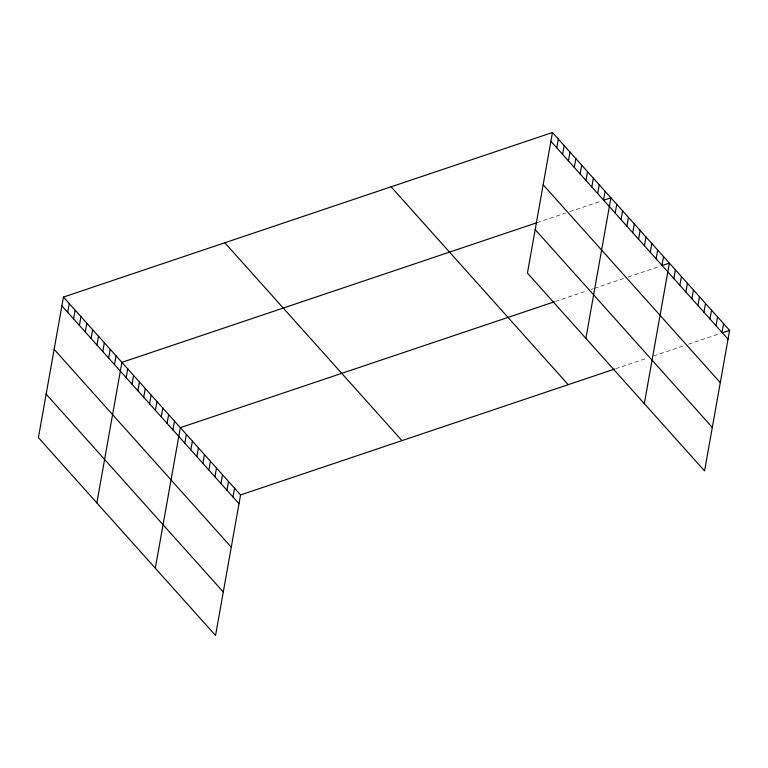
<?xml version="1.0" encoding="UTF-8"?>
<svg xmlns="http://www.w3.org/2000/svg" width="768" height="768" viewBox="0 0 768 768"><rect width="100%" height="100%" fill="white"/><g stroke="black" fill="none" stroke-linecap="round" stroke-linejoin="round"><path stroke-width="0.58" stroke-dasharray="3.84 2.88" d="M537.082 222.653L565.565 213.062M569.779 211.651L601.43 200.995M555.456 301.43L587.107 290.784M591.322 289.363L593.434 288.653M594.49 288.298L624.019 278.362M628.234 276.941L659.885 266.294M615.686 368.698L647.328 358.051M653.654 355.92L684.25 345.629M688.464 344.208L720.106 333.562"/><path stroke-width="1.15" d="M63.437 297.072L38.4 437.635L215.539 635.491L240.576 494.928L63.437 297.072L552.461 132.509L729.6 330.365L704.563 470.928L527.424 273.072L552.461 132.509M67.718 312.374L69.283 303.6M73.565 318.902L75.13 310.128M79.411 325.43L80.976 316.656M85.258 331.958L86.822 323.194M91.104 338.486L92.669 329.722M96.95 345.014L98.506 336.25M102.797 351.542L104.352 342.778M108.643 358.08L110.198 349.306M114.48 364.608L116.045 355.834M96.854 502.925L121.891 362.362L537.082 222.653M126.173 377.664L127.738 368.899M132.019 384.192L133.584 375.427M137.866 390.72L139.43 381.955M143.712 397.248L145.277 388.483M149.558 403.786L151.123 395.011M155.405 410.314L156.96 401.539M161.251 416.842L162.806 408.067M167.098 423.37L168.653 414.595M172.934 429.898L174.499 421.133M155.309 568.214L180.346 427.661L554.4 301.786M184.81 443.155L186.365 434.39M190.829 449.885L192.394 441.11M196.848 456.605L198.413 447.84M202.877 463.334L204.432 454.57M208.896 470.064L210.461 461.29M214.915 476.794L216.48 468.019M220.944 483.514L222.509 474.749M226.963 490.243L228.528 481.478M232.992 496.973L234.547 488.198M556.752 147.811L558.307 139.037M562.598 154.339L564.154 145.574M568.435 160.867L570 152.102M574.282 167.395L575.846 158.63M580.128 173.923L581.693 165.158M585.974 180.461L587.539 171.686M591.821 186.989L593.386 178.214M597.667 193.517L599.232 184.742M603.514 200.045L605.078 191.27M585.878 338.362L610.915 197.808L603.533 200.285M615.206 213.101L616.762 204.336M621.053 219.629L622.608 210.864M626.89 226.157L628.454 217.392M632.736 232.694L634.301 223.92M638.582 239.222L640.147 230.448M644.429 245.75L645.994 236.976M650.275 252.278L651.84 243.514M656.122 258.806L657.686 250.042M661.968 265.334L663.533 256.57M644.333 403.661L669.37 263.098L661.987 265.584M673.834 278.592L675.398 269.827M679.853 285.322L681.418 276.547M685.882 292.051L687.446 283.277M691.901 298.771L693.466 290.006M697.93 305.501L699.485 296.736M703.949 312.23L705.514 303.456M709.968 318.96L711.533 310.186M715.997 325.68L717.552 316.915M722.016 332.41L723.581 323.645M240.576 494.928L614.63 369.053M722.218 332.851L729.6 330.365M550.906 141.283L728.035 339.139M543.158 184.771L720.288 382.627M535.171 229.584L712.31 427.44M391.085 186.816L568.224 384.672M224.813 242.765L401.952 440.621M61.872 305.837L239.011 503.702M54.125 349.334L231.264 547.19M46.147 394.138L223.277 591.994"/></g></svg>
